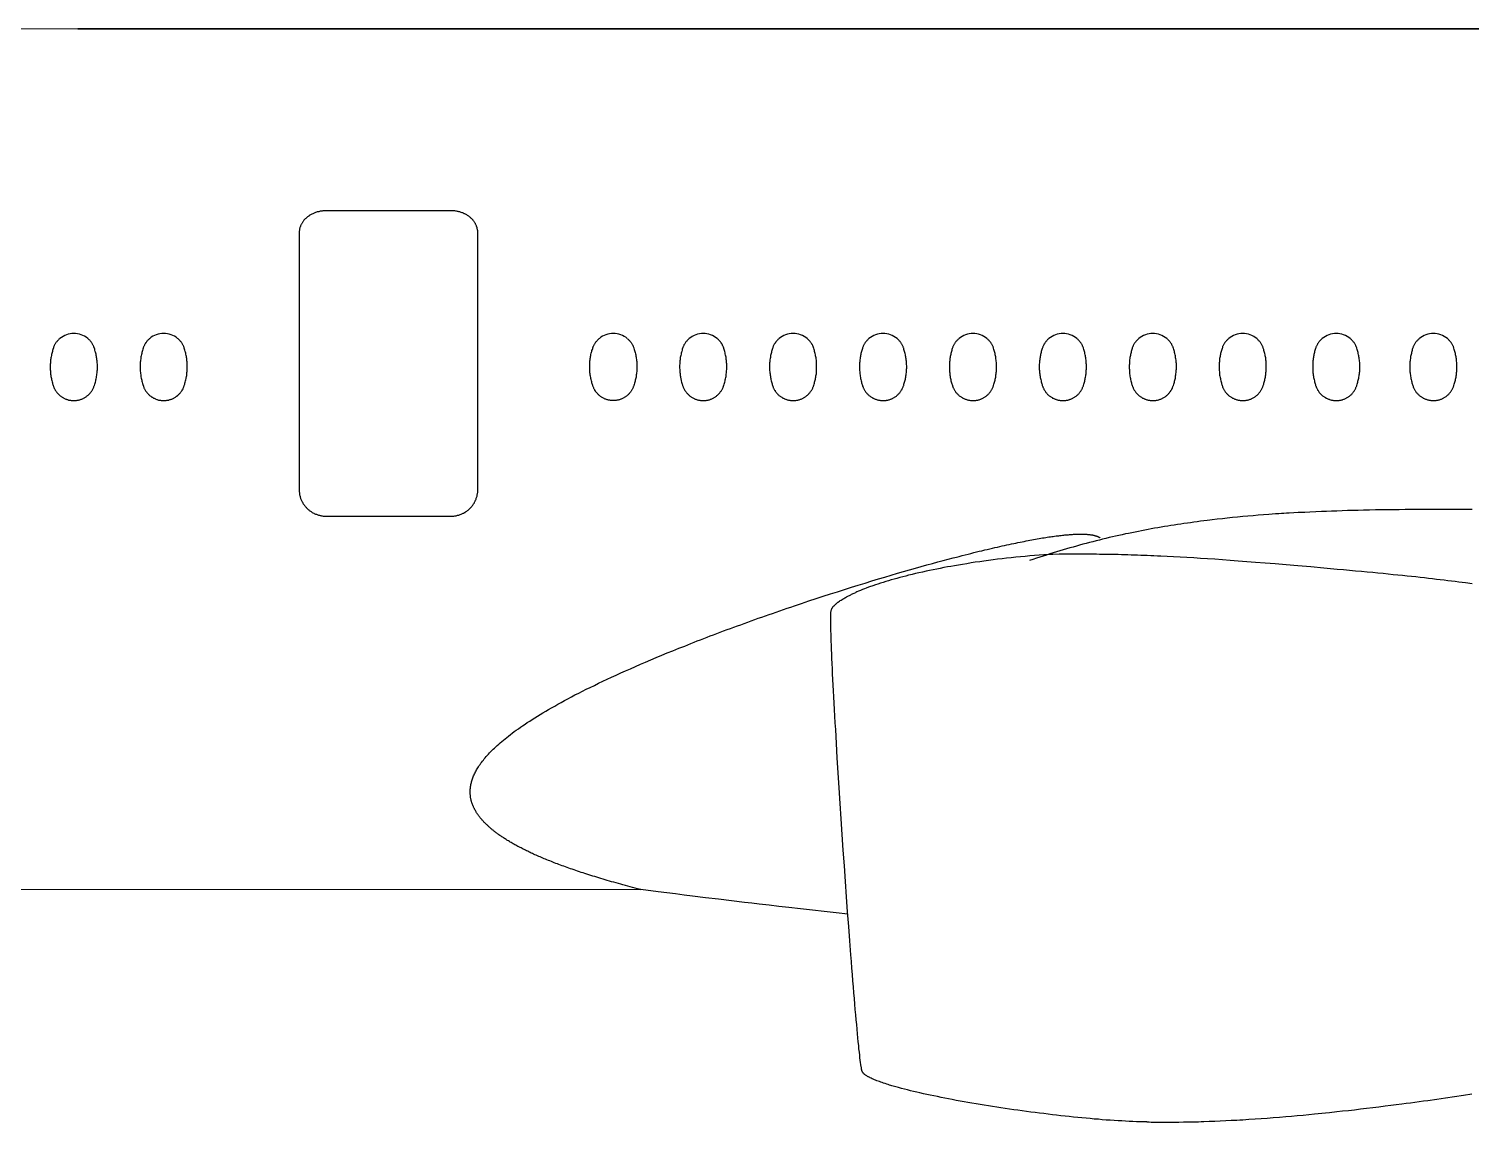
# Model space of a CAD drawing. Header units: millimetres. Extents: x -1718 to 143559, y -78490 to 15626.
# Drawn here: x 14588 to 24777, y -991 to 6736 of the extents above; entities that cross this region are included whole.
import ezdxf

# ---------------------------------------------------------------- set-up
doc = ezdxf.new("R2010")
doc.units = ezdxf.units.MM
doc.header["$MEASUREMENT"] = 0
doc.layers.get('0').update_dxf_attribs({"linetype": 'CONTINUOUS'})

msp = doc.modelspace()

# ---------------------------------------------------------------- linework, layer by layer
at = {"color": 7, "ltscale": 0.03937}
for p, q in [((14934, 6736), (9599, 6728)), ((42797, 6736), (14934, 6736)), ((14934, 6736), (42798, 6736)), ((42797, 6736), (14934, 6736)), ((17570, 5450), (16688, 5450)), ((16497, 5292), (16497, 3480)), ((17760, 3480), (17760, 5293)), ((16688, 3292), (17570, 3292)), ((10993, 656), (18912, 653))]:
    msp.add_line(p, q, dxfattribs=at)
at = {"color": 7, "ltscale": 0.000294122}
msp.add_line((14906, 4583), (14905, 4583), dxfattribs=at)
msp.add_line((14906, 4583), (14905, 4583), dxfattribs=at)
at = {"color": 7, "ltscale": 0.000367172}
msp.add_line((14905, 4109), (14906, 4109), dxfattribs=at)
msp.add_line((14905, 4109), (14906, 4109), dxfattribs=at)
at = {"color": 7, "ltscale": 0.000569397}
msp.add_line((22560, 3010), (22560, 3011), dxfattribs=at)
at = {"color": 7, "ltscale": 0.03937}
for points in [[(16688, 5450), (16682, 5450), (16676, 5450), (16670, 5450), (16664, 5449), (16659, 5448), (16653, 5448), (16647, 5447), (16642, 5446), (16636, 5444), (16630, 5443), (16625, 5442), (16619, 5440), (16614, 5438), (16609, 5436), (16604, 5434), (16598, 5432), (16593, 5430), (16588, 5427), (16583, 5425), (16578, 5422), (16574, 5419), (16571, 5418), (16569, 5416), (16565, 5413), (16561, 5410), (16556, 5407), (16552, 5404), (16549, 5401), (16545, 5397), (16541, 5394), (16538, 5390), (16534, 5386), (16531, 5383), (16528, 5379), (16525, 5375), (16523, 5372), (16520, 5368), (16518, 5364), (16516, 5360), (16513, 5357), (16511, 5353), (16510, 5348), (16508, 5344), (16506, 5340), (16505, 5336), (16503, 5332), (16502, 5327), (16501, 5323), (16500, 5319), (16499, 5314), (16499, 5310), (16498, 5306), (16498, 5301), (16498, 5297), (16497, 5292)], [(17760, 5293), (17760, 5297), (17760, 5301), (17759, 5305), (17759, 5310), (17758, 5314), (17757, 5318), (17756, 5323), (17755, 5327), (17754, 5331), (17753, 5336), (17751, 5340), (17750, 5344), (17748, 5348), (17746, 5352), (17744, 5356), (17742, 5361), (17739, 5365), (17737, 5369), (17734, 5373), (17731, 5377), (17729, 5380), (17727, 5383), (17724, 5385), (17722, 5388), (17720, 5390), (17718, 5392), (17715, 5396), (17711, 5399), (17707, 5403), (17703, 5406), (17699, 5409), (17695, 5412), (17691, 5415), (17686, 5418), (17682, 5421), (17678, 5423), (17673, 5426), (17668, 5428), (17663, 5430), (17658, 5433), (17653, 5435), (17648, 5437), (17642, 5439), (17637, 5440), (17632, 5442), (17626, 5444), (17621, 5445), (17615, 5446), (17610, 5447), (17604, 5448), (17598, 5449), (17593, 5449), (17587, 5450), (17581, 5450), (17576, 5450), (17570, 5450)], [(14807, 4548), (14804, 4545), (14800, 4542), (14797, 4538), (14794, 4535), (14791, 4532), (14788, 4528), (14785, 4525), (14782, 4521), (14779, 4517), (14777, 4514), (14774, 4510), (14772, 4506), (14770, 4502), (14768, 4498), (14766, 4495), (14765, 4491), (14763, 4487), (14762, 4484), (14761, 4480), (14760, 4478), (14758, 4471), (14756, 4464), (14754, 4456), (14752, 4449), (14750, 4442), (14748, 4434), (14747, 4427), (14745, 4419), (14744, 4411), (14743, 4404), (14742, 4396), (14741, 4389), (14740, 4381), (14740, 4373), (14739, 4366), (14739, 4358), (14739, 4350), (14739, 4342), (14739, 4335), (14739, 4327), (14740, 4319), (14741, 4312), (14741, 4304), (14742, 4296), (14743, 4288), (14744, 4280), (14746, 4273), (14747, 4265), (14749, 4257), (14750, 4250), (14752, 4242), (14754, 4235), (14756, 4228), (14758, 4222), (14760, 4215), (14761, 4211), (14763, 4207), (14765, 4203), (14766, 4199), (14768, 4194), (14771, 4190), (14773, 4186), (14775, 4182), (14778, 4178), (14780, 4174), (14783, 4170), (14786, 4166), (14789, 4163), (14792, 4159), (14795, 4156), (14799, 4152), (14802, 4149), (14806, 4146), (14809, 4143), (14813, 4140), (14817, 4137), (14820, 4135), (14824, 4132), (14828, 4130), (14832, 4128), (14836, 4125), (14840, 4123), (14845, 4122), (14849, 4120), (14853, 4118), (14857, 4117), (14861, 4116), (14865, 4114), (14869, 4113), (14873, 4112), (14875, 4112), (14878, 4112), (14883, 4111), (14888, 4110), (14892, 4110), (14897, 4109), (14901, 4109), (14905, 4109)], [(14906, 4109), (14910, 4109), (14915, 4109), (14920, 4110), (14925, 4110), (14930, 4111), (14934, 4112), (14939, 4113), (14944, 4114), (14948, 4115), (14953, 4117), (14957, 4118), (14962, 4120), (14967, 4122), (14971, 4124), (14975, 4126), (14980, 4128), (14984, 4131), (14988, 4133), (14992, 4136), (14996, 4139), (15000, 4142), (15003, 4145), (15007, 4148), (15011, 4151), (15014, 4154), (15018, 4158), (15021, 4162), (15024, 4165), (15027, 4169), (15030, 4173), (15033, 4177), (15035, 4181), (15038, 4186), (15040, 4190), (15042, 4194), (15044, 4199), (15046, 4203), (15048, 4208), (15050, 4212), (15051, 4216), (15054, 4224), (15056, 4232), (15058, 4240), (15060, 4248), (15062, 4255), (15064, 4263), (15065, 4271), (15066, 4280), (15068, 4288), (15069, 4296), (15070, 4304), (15071, 4312), (15071, 4320), (15072, 4327), (15072, 4335), (15072, 4343), (15072, 4351), (15072, 4359), (15072, 4367), (15071, 4375), (15071, 4382), (15070, 4390), (15069, 4398), (15068, 4406), (15067, 4414), (15066, 4421), (15064, 4428), (15063, 4436), (15061, 4443), (15059, 4450), (15057, 4457), (15055, 4465), (15053, 4472), (15051, 4479), (15050, 4481), (15049, 4484), (15048, 4487), (15047, 4491), (15045, 4495), (15043, 4499), (15041, 4504), (15038, 4508), (15036, 4512), (15033, 4516), (15030, 4520), (15028, 4524), (15025, 4527), (15021, 4531), (15018, 4535), (15015, 4538), (15011, 4541), (15008, 4545), (15004, 4548)], [(15442, 4548), (15438, 4545), (15435, 4541), (15431, 4538), (15428, 4535), (15425, 4531), (15422, 4528), (15419, 4524), (15416, 4520), (15413, 4516), (15411, 4512), (15408, 4508), (15406, 4504), (15404, 4500), (15402, 4496), (15400, 4491), (15399, 4489), (15398, 4487), (15396, 4482), (15395, 4479), (15393, 4472), (15391, 4464), (15389, 4457), (15387, 4449), (15385, 4441), (15383, 4434), (15382, 4426), (15380, 4418), (15379, 4411), (15378, 4403), (15377, 4395), (15376, 4387), (15375, 4380), (15375, 4372), (15374, 4364), (15374, 4356), (15374, 4349), (15374, 4341), (15374, 4332), (15375, 4324), (15375, 4316), (15376, 4308), (15377, 4300), (15378, 4292), (15379, 4284), (15380, 4276), (15382, 4268), (15383, 4261), (15385, 4253), (15387, 4245), (15389, 4238), (15391, 4230), (15393, 4223), (15395, 4215), (15397, 4212), (15398, 4208), (15400, 4204), (15401, 4199), (15403, 4195), (15406, 4191), (15408, 4187), (15410, 4182), (15413, 4178), (15416, 4174), (15418, 4170), (15421, 4167), (15424, 4163), (15428, 4159), (15431, 4156), (15434, 4152), (15438, 4149), (15441, 4146), (15445, 4143), (15449, 4140), (15453, 4137), (15457, 4134), (15461, 4132), (15465, 4129), (15469, 4127), (15473, 4125), (15477, 4123), (15482, 4121), (15486, 4119), (15491, 4117), (15495, 4116), (15500, 4115), (15504, 4113), (15509, 4112), (15514, 4111), (15518, 4111), (15523, 4110), (15527, 4110), (15532, 4109), (15536, 4109), (15541, 4109)], [(15541, 4109), (15545, 4109), (15549, 4109), (15553, 4110), (15557, 4110), (15562, 4111), (15567, 4111), (15571, 4112), (15576, 4113), (15580, 4114), (15585, 4116), (15589, 4117), (15594, 4119), (15598, 4120), (15603, 4122), (15607, 4124), (15611, 4126), (15615, 4128), (15619, 4131), (15623, 4133), (15627, 4136), (15631, 4139), (15635, 4141), (15639, 4144), (15642, 4148), (15646, 4151), (15649, 4154), (15652, 4158), (15656, 4161), (15659, 4165), (15662, 4168), (15664, 4172), (15667, 4176), (15670, 4180), (15672, 4184), (15675, 4188), (15677, 4193), (15679, 4197), (15681, 4201), (15683, 4206), (15683, 4208), (15685, 4212), (15686, 4216), (15689, 4224), (15691, 4232), (15693, 4240), (15695, 4248), (15697, 4256), (15699, 4265), (15700, 4269), (15700, 4273), (15701, 4277), (15702, 4281), (15703, 4285), (15703, 4289), (15704, 4295), (15705, 4301), (15705, 4307), (15706, 4314), (15706, 4321), (15707, 4329), (15707, 4337), (15707, 4344), (15707, 4352), (15707, 4360), (15707, 4368), (15706, 4375), (15706, 4383), (15705, 4391), (15704, 4398), (15703, 4406), (15702, 4414), (15701, 4421), (15699, 4428), (15698, 4436), (15696, 4443), (15695, 4450), (15693, 4457), (15691, 4465), (15688, 4472), (15686, 4479), (15685, 4481), (15684, 4484), (15683, 4488), (15682, 4491), (15680, 4495), (15678, 4499), (15676, 4503), (15674, 4508), (15671, 4512), (15669, 4516), (15666, 4520), (15663, 4523), (15660, 4527), (15657, 4531), (15654, 4534), (15650, 4538), (15647, 4541), (15643, 4545), (15640, 4548)], [(18717, 4109), (18712, 4109), (18707, 4109), (18702, 4110), (18697, 4110), (18692, 4111), (18688, 4112), (18683, 4113), (18678, 4114), (18674, 4115), (18669, 4117), (18664, 4118), (18660, 4120), (18655, 4122), (18651, 4124), (18647, 4126), (18643, 4128), (18638, 4131), (18634, 4133), (18630, 4136), (18626, 4138), (18623, 4141), (18619, 4144), (18615, 4147), (18612, 4151), (18608, 4154), (18605, 4158), (18602, 4161), (18598, 4165), (18595, 4169), (18592, 4173), (18590, 4177), (18587, 4181), (18585, 4185), (18582, 4189), (18580, 4194), (18578, 4198), (18576, 4203), (18574, 4207), (18573, 4211), (18571, 4215), (18569, 4222), (18567, 4228), (18565, 4235), (18564, 4241), (18562, 4249), (18560, 4257), (18558, 4265), (18557, 4273), (18555, 4281), (18554, 4289), (18553, 4297), (18552, 4305), (18551, 4313), (18551, 4321), (18550, 4329), (18550, 4337), (18550, 4344), (18550, 4352), (18550, 4360), (18551, 4368), (18551, 4375), (18552, 4383), (18552, 4391), (18553, 4398), (18554, 4406), (18555, 4413), (18556, 4421), (18558, 4428), (18559, 4435), (18561, 4443), (18563, 4450), (18565, 4457), (18566, 4464), (18569, 4471), (18571, 4478), (18572, 4483), (18574, 4486), (18575, 4490), (18577, 4494), (18579, 4499), (18581, 4503), (18584, 4507), (18586, 4511), (18588, 4515), (18591, 4519), (18594, 4523), (18597, 4527), (18600, 4530), (18603, 4534), (18606, 4537), (18610, 4541), (18613, 4544), (18617, 4547)], [(18816, 4547), (18820, 4544), (18823, 4541), (18827, 4537), (18830, 4534), (18833, 4530), (18836, 4527), (18839, 4523), (18842, 4519), (18845, 4515), (18847, 4511), (18849, 4507), (18852, 4503), (18854, 4499), (18856, 4495), (18858, 4491), (18859, 4486), (18861, 4482), (18862, 4479), (18865, 4471), (18867, 4463), (18869, 4456), (18871, 4448), (18873, 4440), (18875, 4432), (18876, 4424), (18878, 4416), (18879, 4408), (18880, 4400), (18881, 4393), (18882, 4385), (18882, 4377), (18883, 4369), (18883, 4361), (18883, 4353), (18883, 4346), (18883, 4338), (18883, 4330), (18882, 4322), (18882, 4314), (18881, 4306), (18880, 4298), (18879, 4291), (18878, 4283), (18877, 4275), (18876, 4268), (18874, 4260), (18872, 4253), (18871, 4245), (18869, 4238), (18867, 4231), (18864, 4223), (18862, 4216), (18861, 4213), (18860, 4209), (18858, 4205), (18857, 4201), (18855, 4197), (18852, 4192), (18850, 4188), (18848, 4184), (18845, 4180), (18843, 4176), (18840, 4172), (18837, 4168), (18834, 4164), (18831, 4161), (18828, 4157), (18825, 4154), (18821, 4150), (18818, 4147), (18814, 4144), (18810, 4141), (18806, 4138), (18802, 4135), (18799, 4133), (18794, 4130), (18790, 4128), (18786, 4126), (18782, 4124), (18778, 4122), (18773, 4120), (18769, 4118), (18764, 4117), (18760, 4115), (18755, 4114), (18751, 4113), (18746, 4112), (18741, 4111), (18736, 4110), (18732, 4110), (18728, 4109), (18724, 4109), (18720, 4109), (18717, 4109)], [(19252, 4547), (19248, 4544), (19245, 4540), (19241, 4537), (19238, 4534), (19235, 4530), (19232, 4526), (19229, 4523), (19226, 4519), (19224, 4515), (19221, 4511), (19219, 4507), (19216, 4503), (19214, 4498), (19212, 4494), (19210, 4490), (19209, 4486), (19208, 4483), (19206, 4479), (19204, 4472), (19202, 4465), (19200, 4457), (19198, 4450), (19196, 4443), (19195, 4436), (19193, 4428), (19192, 4421), (19190, 4414), (19189, 4406), (19188, 4398), (19187, 4391), (19187, 4383), (19186, 4375), (19186, 4368), (19185, 4360), (19185, 4352), (19185, 4344), (19185, 4337), (19186, 4329), (19186, 4321), (19187, 4314), (19187, 4307), (19188, 4300), (19189, 4293), (19190, 4286), (19191, 4279), (19192, 4272), (19193, 4268), (19194, 4264), (19194, 4260), (19195, 4256), (19197, 4248), (19199, 4240), (19201, 4232), (19203, 4226), (19205, 4221), (19206, 4216), (19208, 4211), (19209, 4207), (19211, 4203), (19213, 4198), (19215, 4194), (19217, 4190), (19220, 4185), (19222, 4181), (19225, 4177), (19228, 4173), (19231, 4169), (19234, 4165), (19237, 4161), (19240, 4158), (19243, 4154), (19247, 4151), (19250, 4147), (19254, 4144), (19258, 4141), (19262, 4138), (19266, 4136), (19270, 4133), (19274, 4130), (19278, 4128), (19282, 4126), (19287, 4124), (19291, 4122), (19296, 4120), (19300, 4118), (19305, 4116), (19309, 4115), (19314, 4114), (19319, 4113), (19323, 4112), (19328, 4111), (19333, 4110), (19337, 4110), (19342, 4109), (19347, 4109), (19352, 4109)], [(19352, 4109), (19355, 4109), (19359, 4109), (19363, 4109), (19368, 4110), (19372, 4110), (19377, 4111), (19382, 4112), (19386, 4113), (19391, 4114), (19395, 4115), (19400, 4117), (19404, 4118), (19409, 4120), (19413, 4122), (19417, 4124), (19421, 4126), (19426, 4128), (19430, 4130), (19434, 4133), (19438, 4135), (19441, 4138), (19445, 4141), (19449, 4144), (19453, 4147), (19456, 4150), (19460, 4154), (19463, 4157), (19466, 4161), (19469, 4164), (19472, 4168), (19475, 4172), (19478, 4176), (19481, 4180), (19483, 4184), (19485, 4188), (19488, 4192), (19490, 4196), (19492, 4201), (19493, 4205), (19494, 4207), (19496, 4212), (19497, 4216), (19500, 4224), (19502, 4232), (19504, 4240), (19506, 4248), (19508, 4256), (19510, 4263), (19511, 4271), (19513, 4279), (19514, 4288), (19515, 4296), (19516, 4304), (19517, 4312), (19517, 4320), (19518, 4328), (19518, 4336), (19518, 4344), (19518, 4352), (19518, 4360), (19518, 4368), (19517, 4376), (19517, 4384), (19516, 4392), (19515, 4400), (19514, 4408), (19513, 4416), (19511, 4423), (19510, 4431), (19508, 4439), (19506, 4447), (19504, 4455), (19502, 4462), (19500, 4470), (19498, 4478), (19497, 4481), (19495, 4485), (19495, 4486), (19493, 4490), (19491, 4495), (19489, 4499), (19487, 4503), (19485, 4507), (19482, 4511), (19480, 4515), (19477, 4519), (19474, 4523), (19471, 4527), (19468, 4530), (19465, 4534), (19462, 4537), (19459, 4540), (19455, 4544), (19452, 4547)], [(19887, 4547), (19883, 4543), (19880, 4540), (19876, 4537), (19873, 4533), (19870, 4530), (19867, 4526), (19864, 4522), (19861, 4519), (19859, 4515), (19856, 4511), (19854, 4507), (19851, 4502), (19849, 4498), (19847, 4494), (19845, 4490), (19844, 4486), (19843, 4482), (19841, 4477), (19839, 4470), (19837, 4463), (19835, 4456), (19833, 4449), (19831, 4442), (19830, 4435), (19828, 4428), (19827, 4421), (19826, 4413), (19824, 4406), (19823, 4398), (19823, 4390), (19822, 4383), (19821, 4375), (19821, 4367), (19821, 4360), (19820, 4352), (19820, 4344), (19821, 4336), (19821, 4329), (19821, 4321), (19822, 4313), (19823, 4305), (19824, 4297), (19825, 4289), (19826, 4281), (19827, 4273), (19829, 4265), (19830, 4257), (19832, 4249), (19834, 4241), (19836, 4235), (19838, 4228), (19840, 4222), (19842, 4215), (19843, 4211), (19844, 4208), (19845, 4205), (19847, 4200), (19849, 4196), (19851, 4192), (19854, 4187), (19856, 4183), (19859, 4179), (19861, 4175), (19864, 4171), (19867, 4167), (19870, 4164), (19873, 4160), (19876, 4156), (19880, 4153), (19883, 4149), (19887, 4146), (19891, 4143), (19895, 4140), (19898, 4137), (19902, 4135), (19906, 4132), (19910, 4130), (19914, 4127), (19919, 4125), (19923, 4123), (19927, 4121), (19932, 4119), (19936, 4118), (19941, 4116), (19945, 4115), (19950, 4114), (19954, 4113), (19959, 4112), (19964, 4111), (19969, 4110), (19973, 4110), (19978, 4109), (19982, 4109), (19987, 4109)], [(19987, 4109), (19991, 4109), (19994, 4109), (19998, 4109), (20003, 4110), (20007, 4110), (20012, 4111), (20017, 4112), (20021, 4113), (20026, 4114), (20030, 4115), (20035, 4117), (20039, 4118), (20044, 4120), (20048, 4122), (20052, 4124), (20057, 4126), (20061, 4128), (20065, 4130), (20069, 4133), (20073, 4135), (20077, 4138), (20080, 4141), (20084, 4144), (20088, 4147), (20091, 4150), (20095, 4154), (20098, 4157), (20101, 4161), (20104, 4164), (20107, 4168), (20110, 4172), (20113, 4176), (20116, 4180), (20118, 4184), (20121, 4188), (20123, 4192), (20125, 4196), (20127, 4201), (20129, 4205), (20130, 4208), (20131, 4212), (20133, 4216), (20135, 4224), (20137, 4231), (20139, 4238), (20141, 4246), (20143, 4253), (20144, 4261), (20146, 4268), (20147, 4275), (20148, 4283), (20150, 4291), (20151, 4299), (20151, 4307), (20152, 4315), (20153, 4323), (20153, 4331), (20153, 4339), (20153, 4347), (20153, 4355), (20153, 4363), (20153, 4371), (20152, 4379), (20152, 4387), (20151, 4395), (20150, 4403), (20149, 4411), (20148, 4418), (20146, 4426), (20145, 4433), (20143, 4441), (20141, 4449), (20139, 4456), (20137, 4464), (20135, 4471), (20133, 4479), (20131, 4482), (20130, 4486), (20129, 4490), (20127, 4494), (20125, 4498), (20123, 4502), (20120, 4507), (20118, 4511), (20115, 4515), (20113, 4519), (20110, 4522), (20107, 4526), (20104, 4530), (20101, 4533), (20098, 4537), (20094, 4540), (20091, 4543), (20087, 4547)], [(20522, 4547), (20518, 4543), (20515, 4540), (20512, 4537), (20508, 4533), (20505, 4530), (20502, 4526), (20499, 4522), (20496, 4519), (20494, 4515), (20491, 4511), (20489, 4507), (20487, 4502), (20484, 4498), (20482, 4494), (20481, 4490), (20479, 4486), (20478, 4482), (20476, 4477), (20474, 4470), (20472, 4463), (20470, 4456), (20468, 4449), (20466, 4442), (20465, 4435), (20463, 4428), (20462, 4421), (20461, 4413), (20460, 4406), (20459, 4398), (20458, 4390), (20457, 4383), (20456, 4375), (20456, 4367), (20456, 4360), (20456, 4352), (20456, 4344), (20456, 4336), (20456, 4329), (20456, 4321), (20457, 4313), (20458, 4305), (20459, 4297), (20460, 4289), (20461, 4281), (20462, 4273), (20464, 4265), (20465, 4257), (20467, 4249), (20469, 4241), (20471, 4235), (20473, 4228), (20475, 4222), (20477, 4215), (20478, 4211), (20479, 4208), (20481, 4205), (20482, 4200), (20484, 4196), (20486, 4192), (20489, 4187), (20491, 4183), (20494, 4179), (20496, 4175), (20499, 4171), (20502, 4167), (20505, 4164), (20508, 4160), (20512, 4156), (20515, 4153), (20519, 4149), (20522, 4146), (20526, 4143), (20530, 4140), (20534, 4137), (20537, 4135), (20541, 4132), (20545, 4130), (20550, 4127), (20554, 4125), (20558, 4123), (20562, 4121), (20567, 4119), (20571, 4118), (20576, 4116), (20580, 4115), (20585, 4114), (20590, 4113), (20594, 4112), (20599, 4111), (20604, 4110), (20608, 4110), (20613, 4109), (20618, 4109), (20622, 4109)], [(20622, 4109), (20626, 4109), (20630, 4109), (20633, 4109), (20638, 4110), (20643, 4110), (20647, 4111), (20652, 4112), (20656, 4113), (20661, 4114), (20666, 4115), (20670, 4117), (20675, 4118), (20679, 4120), (20683, 4122), (20688, 4124), (20692, 4126), (20696, 4128), (20700, 4130), (20704, 4133), (20708, 4135), (20712, 4138), (20716, 4141), (20719, 4144), (20723, 4147), (20727, 4150), (20730, 4154), (20733, 4157), (20737, 4161), (20740, 4164), (20743, 4168), (20745, 4172), (20748, 4176), (20751, 4180), (20753, 4184), (20756, 4188), (20758, 4192), (20760, 4196), (20762, 4201), (20764, 4205), (20765, 4208), (20766, 4212), (20768, 4216), (20770, 4224), (20772, 4231), (20774, 4238), (20776, 4246), (20778, 4253), (20780, 4261), (20781, 4268), (20782, 4275), (20784, 4283), (20785, 4291), (20786, 4299), (20787, 4307), (20787, 4315), (20788, 4323), (20788, 4331), (20789, 4339), (20789, 4347), (20789, 4355), (20788, 4363), (20788, 4371), (20788, 4379), (20787, 4387), (20786, 4395), (20785, 4403), (20784, 4411), (20783, 4418), (20781, 4426), (20780, 4433), (20778, 4441), (20776, 4449), (20774, 4456), (20772, 4464), (20770, 4471), (20768, 4479), (20767, 4482), (20765, 4486), (20764, 4490), (20762, 4494), (20760, 4498), (20758, 4502), (20755, 4507), (20753, 4511), (20751, 4515), (20748, 4519), (20745, 4522), (20742, 4526), (20739, 4530), (20736, 4533), (20733, 4537), (20729, 4540), (20726, 4543), (20722, 4547)], [(21157, 4547), (21154, 4543), (21150, 4540), (21147, 4537), (21144, 4533), (21140, 4530), (21137, 4526), (21134, 4522), (21132, 4519), (21129, 4515), (21126, 4511), (21124, 4507), (21122, 4502), (21120, 4498), (21118, 4494), (21116, 4490), (21114, 4486), (21113, 4482), (21111, 4477), (21109, 4470), (21107, 4463), (21105, 4456), (21103, 4449), (21102, 4442), (21100, 4435), (21098, 4428), (21097, 4421), (21096, 4413), (21095, 4406), (21094, 4398), (21093, 4390), (21092, 4383), (21092, 4375), (21091, 4367), (21091, 4360), (21091, 4352), (21091, 4344), (21091, 4336), (21091, 4329), (21092, 4321), (21092, 4313), (21093, 4305), (21094, 4297), (21095, 4289), (21096, 4281), (21097, 4273), (21099, 4265), (21101, 4257), (21102, 4249), (21104, 4241), (21106, 4235), (21108, 4228), (21110, 4222), (21112, 4215), (21113, 4211), (21115, 4208), (21116, 4205), (21118, 4200), (21120, 4196), (21122, 4192), (21124, 4187), (21126, 4183), (21129, 4179), (21132, 4175), (21134, 4171), (21137, 4167), (21140, 4164), (21144, 4160), (21147, 4156), (21150, 4153), (21154, 4149), (21157, 4146), (21161, 4143), (21165, 4140), (21169, 4137), (21173, 4135), (21177, 4132), (21181, 4130), (21185, 4127), (21189, 4125), (21193, 4123), (21198, 4121), (21202, 4119), (21206, 4118), (21211, 4116), (21216, 4115), (21220, 4114), (21225, 4113), (21229, 4112), (21234, 4111), (21239, 4110), (21243, 4110), (21248, 4109), (21253, 4109), (21257, 4109)], [(21257, 4109), (21261, 4109), (21265, 4109), (21268, 4109), (21273, 4110), (21278, 4110), (21282, 4111), (21287, 4112), (21292, 4113), (21296, 4114), (21301, 4115), (21305, 4117), (21310, 4118), (21314, 4120), (21318, 4122), (21323, 4124), (21327, 4126), (21331, 4128), (21335, 4130), (21339, 4133), (21343, 4135), (21347, 4138), (21351, 4141), (21355, 4144), (21358, 4147), (21362, 4150), (21365, 4154), (21369, 4157), (21372, 4161), (21375, 4164), (21378, 4168), (21381, 4172), (21383, 4176), (21386, 4180), (21389, 4184), (21391, 4188), (21393, 4192), (21395, 4196), (21397, 4201), (21399, 4205), (21400, 4208), (21402, 4212), (21403, 4216), (21405, 4224), (21407, 4231), (21409, 4238), (21411, 4246), (21413, 4253), (21415, 4261), (21416, 4268), (21418, 4275), (21419, 4283), (21420, 4291), (21421, 4299), (21422, 4307), (21423, 4315), (21423, 4323), (21423, 4331), (21424, 4339), (21424, 4347), (21424, 4355), (21424, 4363), (21423, 4371), (21423, 4379), (21422, 4387), (21421, 4395), (21420, 4403), (21419, 4411), (21418, 4418), (21417, 4426), (21415, 4433), (21413, 4441), (21412, 4449), (21410, 4456), (21407, 4464), (21405, 4471), (21403, 4479), (21402, 4482), (21400, 4486), (21399, 4490), (21397, 4494), (21395, 4498), (21393, 4502), (21391, 4507), (21388, 4511), (21386, 4515), (21383, 4519), (21380, 4522), (21377, 4526), (21374, 4530), (21371, 4533), (21368, 4537), (21364, 4540), (21361, 4543), (21357, 4547)], [(21792, 4547), (21789, 4543), (21785, 4540), (21782, 4537), (21779, 4533), (21776, 4530), (21772, 4526), (21770, 4522), (21767, 4519), (21764, 4515), (21762, 4511), (21759, 4507), (21757, 4502), (21755, 4498), (21753, 4494), (21751, 4490), (21750, 4486), (21748, 4482), (21747, 4477), (21744, 4470), (21742, 4463), (21740, 4456), (21738, 4449), (21737, 4442), (21735, 4435), (21734, 4428), (21732, 4421), (21731, 4413), (21730, 4406), (21729, 4398), (21728, 4390), (21727, 4383), (21727, 4375), (21726, 4367), (21726, 4360), (21726, 4352), (21726, 4344), (21726, 4336), (21726, 4329), (21727, 4321), (21727, 4313), (21728, 4305), (21729, 4297), (21730, 4289), (21731, 4281), (21733, 4273), (21734, 4265), (21736, 4257), (21738, 4249), (21740, 4241), (21741, 4235), (21743, 4228), (21745, 4222), (21747, 4215), (21749, 4211), (21750, 4208), (21751, 4205), (21753, 4200), (21755, 4196), (21757, 4192), (21759, 4187), (21762, 4183), (21764, 4179), (21767, 4175), (21770, 4171), (21772, 4167), (21776, 4164), (21779, 4160), (21782, 4156), (21785, 4153), (21789, 4149), (21793, 4146), (21796, 4143), (21800, 4140), (21804, 4137), (21808, 4135), (21812, 4132), (21816, 4130), (21820, 4127), (21824, 4125), (21828, 4123), (21833, 4121), (21837, 4119), (21842, 4118), (21846, 4116), (21851, 4115), (21855, 4114), (21860, 4113), (21865, 4112), (21869, 4111), (21874, 4110), (21879, 4110), (21883, 4109), (21888, 4109), (21892, 4109)], [(21892, 4109), (21896, 4109), (21900, 4109), (21904, 4109), (21908, 4110), (21913, 4110), (21918, 4111), (21922, 4112), (21927, 4113), (21931, 4114), (21936, 4115), (21940, 4117), (21945, 4118), (21949, 4120), (21954, 4122), (21958, 4124), (21962, 4126), (21966, 4128), (21970, 4130), (21974, 4133), (21978, 4135), (21982, 4138), (21986, 4141), (21990, 4144), (21993, 4147), (21997, 4150), (22000, 4154), (22004, 4157), (22007, 4161), (22010, 4164), (22013, 4168), (22016, 4172), (22019, 4176), (22021, 4180), (22024, 4184), (22026, 4188), (22028, 4192), (22030, 4196), (22032, 4201), (22034, 4205), (22035, 4208), (22037, 4212), (22038, 4216), (22040, 4224), (22043, 4231), (22045, 4238), (22047, 4246), (22048, 4253), (22050, 4261), (22051, 4268), (22053, 4275), (22054, 4283), (22055, 4291), (22056, 4299), (22057, 4307), (22058, 4315), (22058, 4323), (22059, 4331), (22059, 4339), (22059, 4347), (22059, 4355), (22059, 4363), (22058, 4371), (22058, 4379), (22057, 4387), (22056, 4395), (22055, 4403), (22054, 4411), (22053, 4418), (22052, 4426), (22050, 4433), (22048, 4441), (22047, 4449), (22045, 4456), (22043, 4464), (22040, 4471), (22038, 4479), (22037, 4482), (22035, 4486), (22034, 4490), (22032, 4494), (22030, 4498), (22028, 4502), (22026, 4507), (22023, 4511), (22021, 4515), (22018, 4519), (22015, 4522), (22013, 4526), (22009, 4530), (22006, 4533), (22003, 4537), (22000, 4540), (21996, 4543), (21993, 4547)], [(22428, 4547), (22424, 4543), (22421, 4540), (22417, 4537), (22414, 4533), (22411, 4530), (22408, 4526), (22405, 4522), (22402, 4519), (22399, 4515), (22397, 4511), (22394, 4507), (22392, 4502), (22390, 4498), (22388, 4494), (22386, 4490), (22385, 4486), (22383, 4482), (22382, 4477), (22380, 4470), (22377, 4463), (22375, 4456), (22374, 4449), (22372, 4442), (22370, 4435), (22369, 4428), (22368, 4421), (22366, 4413), (22365, 4406), (22364, 4398), (22363, 4390), (22363, 4383), (22362, 4375), (22362, 4367), (22361, 4360), (22361, 4352), (22361, 4344), (22361, 4336), (22362, 4329), (22362, 4321), (22363, 4313), (22363, 4305), (22364, 4297), (22365, 4289), (22366, 4281), (22368, 4273), (22369, 4265), (22371, 4257), (22373, 4249), (22375, 4241), (22377, 4235), (22378, 4228), (22380, 4222), (22382, 4215), (22384, 4211), (22385, 4208), (22386, 4205), (22388, 4200), (22390, 4196), (22392, 4192), (22394, 4187), (22397, 4183), (22399, 4179), (22402, 4175), (22405, 4171), (22408, 4167), (22411, 4164), (22414, 4160), (22417, 4156), (22421, 4153), (22424, 4149), (22428, 4146), (22431, 4143), (22435, 4140), (22439, 4137), (22443, 4135), (22447, 4132), (22451, 4130), (22455, 4127), (22459, 4125), (22464, 4123), (22468, 4121), (22472, 4119), (22477, 4118), (22481, 4116), (22486, 4115), (22490, 4114), (22495, 4113), (22500, 4112), (22504, 4111), (22509, 4110), (22514, 4110), (22518, 4109), (22523, 4109), (22528, 4109)], [(22528, 4109), (22531, 4109), (22535, 4109), (22539, 4109), (22543, 4110), (22548, 4110), (22553, 4111), (22557, 4112), (22562, 4113), (22567, 4114), (22571, 4115), (22576, 4117), (22580, 4118), (22584, 4120), (22589, 4122), (22593, 4124), (22597, 4126), (22601, 4128), (22606, 4130), (22610, 4133), (22614, 4135), (22617, 4138), (22621, 4141), (22625, 4144), (22629, 4147), (22632, 4150), (22636, 4154), (22639, 4157), (22642, 4161), (22645, 4164), (22648, 4168), (22651, 4172), (22654, 4176), (22656, 4180), (22659, 4184), (22661, 4188), (22663, 4192), (22666, 4196), (22667, 4201), (22669, 4205), (22670, 4208), (22672, 4212), (22673, 4216), (22676, 4224), (22678, 4231), (22680, 4238), (22682, 4246), (22683, 4253), (22685, 4261), (22687, 4268), (22688, 4275), (22689, 4283), (22690, 4291), (22691, 4299), (22692, 4307), (22693, 4315), (22693, 4323), (22694, 4331), (22694, 4339), (22694, 4347), (22694, 4355), (22694, 4363), (22694, 4371), (22693, 4379), (22692, 4387), (22692, 4395), (22691, 4403), (22689, 4411), (22688, 4418), (22687, 4426), (22685, 4433), (22684, 4441), (22682, 4449), (22680, 4456), (22678, 4464), (22676, 4471), (22673, 4479), (22672, 4482), (22671, 4486), (22669, 4490), (22667, 4494), (22665, 4498), (22663, 4502), (22661, 4507), (22659, 4511), (22656, 4515), (22653, 4519), (22651, 4522), (22648, 4526), (22645, 4530), (22642, 4533), (22638, 4537), (22635, 4540), (22631, 4543), (22628, 4547)], [(23063, 4547), (23059, 4543), (23056, 4540), (23052, 4537), (23049, 4533), (23046, 4530), (23043, 4526), (23040, 4522), (23037, 4519), (23034, 4515), (23032, 4511), (23030, 4507), (23027, 4502), (23025, 4498), (23023, 4494), (23021, 4490), (23020, 4486), (23019, 4482), (23017, 4477), (23015, 4470), (23013, 4463), (23011, 4456), (23009, 4449), (23007, 4442), (23005, 4435), (23004, 4428), (23003, 4421), (23001, 4413), (23000, 4406), (22999, 4398), (22998, 4390), (22998, 4383), (22997, 4375), (22997, 4367), (22996, 4360), (22996, 4352), (22996, 4344), (22996, 4336), (22997, 4329), (22997, 4321), (22998, 4313), (22998, 4305), (22999, 4297), (23000, 4289), (23002, 4281), (23003, 4273), (23005, 4265), (23006, 4257), (23008, 4249), (23010, 4241), (23012, 4235), (23014, 4228), (23016, 4222), (23018, 4215), (23019, 4211), (23020, 4208), (23021, 4205), (23023, 4200), (23025, 4196), (23027, 4192), (23029, 4187), (23032, 4183), (23034, 4179), (23037, 4175), (23040, 4171), (23043, 4167), (23046, 4164), (23049, 4160), (23052, 4156), (23056, 4153), (23059, 4149), (23063, 4146), (23067, 4143), (23070, 4140), (23074, 4137), (23078, 4135), (23082, 4132), (23086, 4130), (23090, 4127), (23095, 4125), (23099, 4123), (23103, 4121), (23108, 4119), (23112, 4118), (23117, 4116), (23121, 4115), (23126, 4114), (23130, 4113), (23135, 4112), (23140, 4111), (23144, 4110), (23149, 4110), (23154, 4109), (23158, 4109), (23163, 4109)], [(23163, 4109), (23167, 4109), (23170, 4109), (23174, 4109), (23179, 4110), (23183, 4110), (23188, 4111), (23193, 4112), (23197, 4113), (23202, 4114), (23206, 4115), (23211, 4117), (23215, 4118), (23220, 4120), (23224, 4122), (23228, 4124), (23233, 4126), (23237, 4128), (23241, 4130), (23245, 4133), (23249, 4135), (23253, 4138), (23256, 4141), (23260, 4144), (23264, 4147), (23267, 4150), (23271, 4154), (23274, 4157), (23277, 4161), (23280, 4164), (23283, 4168), (23286, 4172), (23289, 4176), (23292, 4180), (23294, 4184), (23296, 4188), (23299, 4192), (23301, 4196), (23303, 4201), (23304, 4205), (23306, 4208), (23307, 4212), (23308, 4216), (23311, 4224), (23313, 4231), (23315, 4238), (23317, 4246), (23319, 4253), (23320, 4261), (23322, 4268), (23323, 4275), (23324, 4283), (23325, 4291), (23326, 4299), (23327, 4307), (23328, 4315), (23329, 4323), (23329, 4331), (23329, 4339), (23329, 4347), (23329, 4355), (23329, 4363), (23329, 4371), (23328, 4379), (23328, 4387), (23327, 4395), (23326, 4403), (23325, 4411), (23323, 4418), (23322, 4426), (23321, 4433), (23319, 4441), (23317, 4449), (23315, 4456), (23313, 4464), (23311, 4471), (23308, 4479), (23307, 4482), (23306, 4486), (23304, 4490), (23303, 4494), (23301, 4498), (23298, 4502), (23296, 4507), (23294, 4511), (23291, 4515), (23289, 4519), (23286, 4522), (23283, 4526), (23280, 4530), (23277, 4533), (23273, 4537), (23270, 4540), (23267, 4543), (23263, 4547)], [(23723, 4547), (23720, 4543), (23716, 4540), (23713, 4537), (23710, 4533), (23706, 4530), (23703, 4526), (23700, 4522), (23698, 4519), (23695, 4515), (23692, 4511), (23690, 4507), (23688, 4502), (23686, 4498), (23684, 4494), (23682, 4490), (23680, 4486), (23679, 4482), (23678, 4477), (23675, 4470), (23673, 4463), (23671, 4456), (23669, 4449), (23668, 4442), (23666, 4435), (23665, 4428), (23663, 4421), (23662, 4413), (23661, 4406), (23660, 4398), (23659, 4390), (23658, 4383), (23658, 4375), (23657, 4367), (23657, 4360), (23657, 4352), (23657, 4344), (23657, 4336), (23657, 4329), (23658, 4321), (23658, 4313), (23659, 4305), (23660, 4297), (23661, 4289), (23662, 4281), (23664, 4273), (23665, 4265), (23667, 4257), (23669, 4249), (23671, 4241), (23672, 4235), (23674, 4228), (23676, 4222), (23678, 4215), (23680, 4211), (23681, 4208), (23682, 4205), (23684, 4200), (23686, 4196), (23688, 4192), (23690, 4187), (23692, 4183), (23695, 4179), (23698, 4175), (23700, 4171), (23703, 4167), (23706, 4164), (23710, 4160), (23713, 4156), (23716, 4153), (23720, 4149), (23723, 4146), (23727, 4143), (23731, 4140), (23735, 4137), (23739, 4135), (23743, 4132), (23747, 4130), (23751, 4127), (23755, 4125), (23759, 4123), (23764, 4121), (23768, 4119), (23773, 4118), (23777, 4116), (23782, 4115), (23786, 4114), (23791, 4113), (23796, 4112), (23800, 4111), (23805, 4110), (23810, 4110), (23814, 4109), (23819, 4109), (23823, 4109)], [(23823, 4109), (23827, 4109), (23831, 4109), (23834, 4109), (23839, 4110), (23844, 4110), (23849, 4111), (23853, 4112), (23858, 4113), (23862, 4114), (23867, 4115), (23871, 4117), (23876, 4118), (23880, 4120), (23885, 4122), (23889, 4124), (23893, 4126), (23897, 4128), (23901, 4130), (23905, 4133), (23909, 4135), (23913, 4138), (23917, 4141), (23921, 4144), (23924, 4147), (23928, 4150), (23931, 4154), (23935, 4157), (23938, 4161), (23941, 4164), (23944, 4168), (23947, 4172), (23950, 4176), (23952, 4180), (23955, 4184), (23957, 4188), (23959, 4192), (23961, 4196), (23963, 4201), (23965, 4205), (23966, 4208), (23968, 4212), (23969, 4216), (23971, 4224), (23974, 4231), (23976, 4238), (23977, 4246), (23979, 4253), (23981, 4261), (23982, 4268), (23984, 4275), (23985, 4283), (23986, 4291), (23987, 4299), (23988, 4307), (23989, 4315), (23989, 4323), (23990, 4331), (23990, 4339), (23990, 4347), (23990, 4355), (23990, 4363), (23989, 4371), (23989, 4379), (23988, 4387), (23987, 4395), (23986, 4403), (23985, 4411), (23984, 4418), (23983, 4426), (23981, 4433), (23979, 4441), (23978, 4449), (23976, 4456), (23974, 4464), (23971, 4471), (23969, 4479), (23968, 4482), (23966, 4486), (23965, 4490), (23963, 4494), (23961, 4498), (23959, 4502), (23957, 4507), (23954, 4511), (23952, 4515), (23949, 4519), (23946, 4522), (23943, 4526), (23940, 4530), (23937, 4533), (23934, 4537), (23931, 4540), (23927, 4543), (23924, 4547)], [(24409, 4547), (24406, 4543), (24402, 4540), (24399, 4537), (24396, 4533), (24392, 4530), (24389, 4526), (24386, 4522), (24384, 4519), (24381, 4515), (24378, 4511), (24376, 4507), (24374, 4502), (24372, 4498), (24370, 4494), (24368, 4490), (24366, 4486), (24365, 4482), (24363, 4477), (24361, 4470), (24359, 4463), (24357, 4456), (24355, 4449), (24354, 4442), (24352, 4435), (24351, 4428), (24349, 4421), (24348, 4413), (24347, 4406), (24346, 4398), (24345, 4390), (24344, 4383), (24344, 4375), (24343, 4367), (24343, 4360), (24343, 4352), (24343, 4344), (24343, 4336), (24343, 4329), (24344, 4321), (24344, 4313), (24345, 4305), (24346, 4297), (24347, 4289), (24348, 4281), (24350, 4273), (24351, 4265), (24353, 4257), (24355, 4249), (24357, 4241), (24358, 4235), (24360, 4228), (24362, 4222), (24364, 4215), (24366, 4211), (24367, 4208), (24368, 4205), (24370, 4200), (24372, 4196), (24374, 4192), (24376, 4187), (24378, 4183), (24381, 4179), (24384, 4175), (24386, 4171), (24389, 4167), (24392, 4164), (24396, 4160), (24399, 4156), (24402, 4153), (24406, 4149), (24409, 4146), (24413, 4143), (24417, 4140), (24421, 4137), (24425, 4135), (24429, 4132), (24433, 4130), (24437, 4127), (24441, 4125), (24445, 4123), (24450, 4121), (24454, 4119), (24459, 4118), (24463, 4116), (24468, 4115), (24472, 4114), (24477, 4113), (24482, 4112), (24486, 4111), (24491, 4110), (24496, 4110), (24500, 4109), (24505, 4109), (24509, 4109)], [(24509, 4109), (24513, 4109), (24517, 4109), (24520, 4109), (24525, 4110), (24530, 4110), (24535, 4111), (24539, 4112), (24544, 4113), (24548, 4114), (24553, 4115), (24557, 4117), (24562, 4118), (24566, 4120), (24571, 4122), (24575, 4124), (24579, 4126), (24583, 4128), (24587, 4130), (24591, 4133), (24595, 4135), (24599, 4138), (24603, 4141), (24607, 4144), (24610, 4147), (24614, 4150), (24617, 4154), (24621, 4157), (24624, 4161), (24627, 4164), (24630, 4168), (24633, 4172), (24636, 4176), (24638, 4180), (24641, 4184), (24643, 4188), (24645, 4192), (24647, 4196), (24649, 4201), (24651, 4205), (24652, 4208), (24654, 4212), (24655, 4216), (24657, 4224), (24660, 4231), (24662, 4238), (24663, 4246), (24665, 4253), (24667, 4261), (24668, 4268), (24670, 4275), (24671, 4283), (24672, 4291), (24673, 4299), (24674, 4307), (24675, 4315), (24675, 4323), (24676, 4331), (24676, 4339), (24676, 4347), (24676, 4355), (24676, 4363), (24675, 4371), (24675, 4379), (24674, 4387), (24673, 4395), (24672, 4403), (24671, 4411), (24670, 4418), (24669, 4426), (24667, 4433), (24665, 4441), (24664, 4449), (24662, 4456), (24660, 4464), (24657, 4471), (24655, 4479), (24654, 4482), (24652, 4486), (24651, 4490), (24649, 4494), (24647, 4498), (24645, 4502), (24643, 4507), (24640, 4511), (24638, 4515), (24635, 4519), (24632, 4522), (24629, 4526), (24626, 4530), (24623, 4533), (24620, 4537), (24617, 4540), (24613, 4543), (24610, 4547)], [(16497, 3480), (16498, 3475), (16498, 3469), (16498, 3464), (16499, 3459), (16499, 3453), (16500, 3448), (16501, 3443), (16503, 3437), (16504, 3432), (16505, 3427), (16507, 3422), (16508, 3417), (16510, 3412), (16512, 3408), (16514, 3403), (16516, 3399), (16518, 3394), (16521, 3390), (16523, 3385), (16526, 3380), (16529, 3376), (16532, 3372), (16535, 3367), (16539, 3363), (16542, 3359), (16546, 3355), (16549, 3351), (16553, 3347), (16557, 3343), (16561, 3340), (16565, 3336), (16569, 3333), (16573, 3330), (16577, 3327), (16582, 3324), (16586, 3321), (16590, 3318), (16595, 3316), (16600, 3313), (16604, 3311), (16609, 3309), (16614, 3306), (16619, 3305), (16624, 3303), (16629, 3301), (16634, 3299), (16640, 3298), (16645, 3297), (16650, 3296), (16655, 3295), (16661, 3294), (16666, 3293), (16671, 3293), (16677, 3292), (16682, 3292), (16688, 3292)], [(17570, 3292), (17575, 3292), (17580, 3292), (17585, 3293), (17591, 3293), (17596, 3294), (17601, 3294), (17606, 3295), (17611, 3296), (17616, 3298), (17621, 3299), (17626, 3300), (17631, 3302), (17636, 3304), (17641, 3306), (17646, 3308), (17651, 3310), (17655, 3312), (17660, 3314), (17664, 3317), (17669, 3319), (17673, 3322), (17678, 3325), (17682, 3328), (17687, 3332), (17691, 3335), (17695, 3338), (17699, 3342), (17703, 3346), (17706, 3349), (17710, 3353), (17714, 3357), (17717, 3361), (17720, 3365), (17724, 3369), (17727, 3374), (17730, 3378), (17732, 3382), (17735, 3386), (17737, 3391), (17739, 3395), (17741, 3399), (17743, 3404), (17746, 3408), (17747, 3413), (17749, 3418), (17751, 3423), (17753, 3428), (17754, 3433), (17755, 3439), (17756, 3444), (17757, 3449), (17758, 3454), (17759, 3459), (17759, 3465), (17760, 3470), (17760, 3475), (17760, 3480)], [(23347, 3304), (23309, 3301), (23272, 3298), (23236, 3295), (23199, 3292), (23163, 3289), (23126, 3285), (23090, 3282), (23054, 3278), (23019, 3274), (22983, 3270), (22947, 3266), (22930, 3264), (22912, 3262), (22889, 3259), (22865, 3256), (22842, 3253), (22818, 3250), (22795, 3246), (22772, 3243), (22748, 3240), (22725, 3236), (22702, 3233), (22679, 3229), (22656, 3226), (22633, 3222), (22610, 3218), (22586, 3214), (22563, 3210), (22540, 3206), (22517, 3202), (22494, 3198), (22471, 3193), (22449, 3189), (22426, 3184), (22403, 3180), (22380, 3175), (22357, 3170), (22334, 3166), (22311, 3161), (22288, 3156), (22265, 3150), (22242, 3145), (22219, 3140), (22196, 3134), (22173, 3129), (22150, 3123), (22127, 3117), (22104, 3111), (22081, 3105), (22057, 3099), (22034, 3093), (22011, 3087), (21988, 3080), (21964, 3074), (21941, 3067), (21918, 3060), (21894, 3054), (21871, 3047), (21847, 3039), (21824, 3032), (21800, 3025), (21776, 3017), (21753, 3010), (21729, 3002), (21705, 2994), (21681, 2986), (21657, 2978)], [(24784, 3339), (24689, 3339), (24577, 3338), (24478, 3338), (24428, 3338), (24353, 3338), (24311, 3338), (24269, 3337), (24227, 3337), (24185, 3337), (24143, 3336), (24101, 3336), (24059, 3335), (24017, 3334), (23979, 3333), (23941, 3332), (23903, 3331), (23865, 3330), (23827, 3328), (23789, 3327), (23755, 3325), (23720, 3324), (23679, 3322), (23637, 3320), (23601, 3319), (23555, 3317), (23523, 3315), (23492, 3313), (23473, 3312), (23453, 3311), (23436, 3310), (23419, 3309), (23395, 3308), (23371, 3306), (23347, 3304)], [(18912, 653), (18888, 659), (18871, 663), (18853, 668), (18836, 672), (18819, 677), (18802, 682), (18785, 686), (18769, 691), (18753, 695), (18737, 700), (18721, 704), (18705, 708), (18689, 713), (18674, 717), (18659, 722), (18644, 726), (18629, 731), (18614, 735), (18600, 740), (18586, 744), (18571, 748), (18557, 753), (18544, 757), (18530, 761), (18516, 766), (18503, 770), (18490, 774), (18477, 779), (18464, 783), (18451, 787), (18439, 792), (18426, 796), (18414, 800), (18402, 804), (18390, 809), (18378, 813), (18367, 817), (18355, 821), (18344, 826), (18333, 830), (18322, 834), (18311, 838), (18300, 842), (18289, 846), (18279, 850), (18269, 855), (18258, 859), (18248, 863), (18238, 867), (18228, 871), (18219, 875), (18209, 879), (18200, 883), (18190, 887), (18181, 891), (18172, 895), (18163, 899), (18154, 903), (18146, 907), (18137, 911), (18129, 915), (18120, 919), (18112, 923), (18104, 927), (18096, 931), (18088, 935), (18080, 939), (18073, 943), (18065, 947), (18058, 950), (18050, 954), (18043, 958), (18036, 962), (18029, 966), (18022, 970), (18015, 973), (18009, 977), (18002, 981), (17996, 985), (17989, 988), (17983, 992), (17977, 996), (17970, 1000), (17964, 1003), (17959, 1007), (17953, 1011), (17947, 1014), (17941, 1018), (17936, 1022), (17930, 1025), (17925, 1029), (17920, 1033), (17914, 1036), (17909, 1040), (17904, 1044), (17899, 1047), (17894, 1051), (17890, 1054), (17885, 1058), (17880, 1061), (17876, 1065), (17871, 1068), (17867, 1072), (17862, 1075), (17858, 1079), (17854, 1082), (17850, 1086), (17846, 1089), (17842, 1093), (17838, 1096), (17834, 1100), (17830, 1103), (17827, 1107), (17823, 1110), (17820, 1113), (17816, 1117), (17813, 1120), (17809, 1124), (17806, 1127), (17803, 1130), (17800, 1134), (17797, 1137), (17794, 1140), (17791, 1144), (17788, 1147), (17785, 1150), (17782, 1154), (17779, 1157), (17777, 1160), (17774, 1164), (17772, 1167), (17769, 1170), (17767, 1173), (17764, 1177), (17762, 1180), (17760, 1183), (17758, 1186), (17755, 1190), (17753, 1193), (17751, 1196), (17749, 1199), (17747, 1202), (17745, 1206), (17743, 1209), (17742, 1212), (17740, 1215), (17738, 1218), (17737, 1221), (17735, 1225), (17733, 1228), (17732, 1231), (17730, 1234), (17729, 1237), (17728, 1240), (17726, 1244), (17725, 1247), (17724, 1250), (17722, 1253), (17721, 1256), (17720, 1259), (17719, 1262), (17718, 1266), (17717, 1269), (17716, 1272), (17715, 1275), (17714, 1278), (17713, 1281), (17713, 1284), (17712, 1287), (17711, 1291), (17711, 1294), (17710, 1297), (17709, 1300), (17708, 1306), (17708, 1312), (17707, 1319), (17706, 1325), (17706, 1331), (17706, 1338), (17706, 1344), (17706, 1350), (17706, 1357), (17706, 1363), (17707, 1369), (17708, 1376), (17708, 1382), (17710, 1389), (17711, 1395), (17712, 1402), (17714, 1409), (17716, 1415), (17717, 1422), (17720, 1429), (17722, 1435), (17724, 1442), (17727, 1449), (17730, 1456), (17733, 1463), (17736, 1470), (17740, 1477), (17743, 1485), (17747, 1492), (17751, 1499), (17756, 1506), (17760, 1514), (17765, 1521), (17770, 1529), (17775, 1537), (17781, 1545), (17786, 1552), (17792, 1560), (17799, 1568), (17805, 1576), (17812, 1585), (17819, 1593), (17826, 1601), (17834, 1610), (17842, 1618), (17850, 1627), (17859, 1635), (17868, 1644), (17877, 1653), (17887, 1662), (17897, 1671), (17907, 1681), (17918, 1690), (17929, 1699), (17940, 1709), (17952, 1719), (17964, 1728), (17977, 1738), (17990, 1748), (18003, 1758), (18017, 1769), (18031, 1779), (18046, 1789), (18061, 1800), (18076, 1811), (18093, 1822), (18109, 1833), (18126, 1844), (18144, 1855), (18162, 1867), (18180, 1878), (18199, 1890), (18219, 1902), (18239, 1914), (18260, 1926), (18281, 1938), (18303, 1950), (18325, 1963), (18348, 1975), (18372, 1988), (18396, 2001), (18421, 2014), (18446, 2028), (18472, 2041), (18499, 2055), (18526, 2068), (18554, 2082), (18583, 2096), (18613, 2111), (18643, 2125), (18673, 2139), (18705, 2154), (18737, 2169), (18770, 2184), (18803, 2199), (18838, 2214), (18873, 2230), (18909, 2245), (18945, 2261), (18982, 2277), (19020, 2293), (19059, 2309), (19098, 2325), (19138, 2341), (19179, 2358), (19221, 2374), (19243, 2383), (19265, 2392), (19287, 2401), (19310, 2410), (19333, 2418), (19356, 2427), (19379, 2436), (19402, 2445), (19425, 2454), (19449, 2463), (19472, 2472), (19496, 2481), (19520, 2490), (19544, 2498), (19568, 2507), (19593, 2516), (19617, 2525), (19642, 2534), (19667, 2543), (19691, 2552), (19716, 2561), (19741, 2570), (19766, 2579), (19792, 2588), (19817, 2597), (19842, 2605), (19868, 2614), (19893, 2623), (19919, 2632), (19945, 2641), (19970, 2649), (19996, 2658), (20047, 2675), (20099, 2693), (20150, 2709), (20200, 2726), (20251, 2742), (20301, 2758), (20350, 2774), (20399, 2789), (20447, 2804), (20495, 2819), (20542, 2834), (20589, 2848), (20635, 2861), (20680, 2875), (20724, 2888), (20767, 2900), (20810, 2913), (20852, 2925), (20892, 2936), (20932, 2947), (20971, 2958), (21010, 2968), (21047, 2978), (21083, 2988), (21118, 2997), (21140, 3003), (21161, 3008), (21182, 3014), (21202, 3019), (21223, 3024), (21243, 3029), (21263, 3034), (21282, 3039), (21302, 3044), (21321, 3048), (21340, 3053), (21358, 3057), (21376, 3062), (21395, 3066), (21412, 3070), (21430, 3074), (21447, 3078), (21464, 3082), (21481, 3085), (21497, 3089), (21513, 3092), (21529, 3096), (21545, 3099), (21560, 3102), (21575, 3105), (21590, 3108), (21604, 3111), (21619, 3114), (21633, 3117), (21647, 3120), (21660, 3122), (21673, 3125), (21686, 3127), (21699, 3129), (21712, 3131), (21724, 3134), (21736, 3136), (21748, 3138), (21760, 3139), (21771, 3141), (21782, 3143), (21793, 3145), (21804, 3146), (21814, 3148), (21824, 3149), (21834, 3150), (21844, 3152), (21854, 3153), (21863, 3154), (21872, 3155), (21881, 3156), (21890, 3157), (21899, 3158), (21907, 3159), (21915, 3160), (21923, 3160), (21931, 3161), (21939, 3162), (21946, 3162), (21954, 3163), (21961, 3163), (21968, 3164), (21974, 3164), (21981, 3164), (21988, 3165), (21994, 3165), (22000, 3165), (22006, 3165), (22012, 3165), (22018, 3165), (22023, 3165), (22028, 3165), (22034, 3165), (22039, 3165), (22044, 3165), (22049, 3164), (22053, 3164), (22058, 3164), (22062, 3164), (22067, 3163), (22071, 3163), (22075, 3163), (22079, 3162), (22083, 3162), (22087, 3161), (22090, 3161), (22094, 3160), (22097, 3160), (22101, 3159), (22104, 3158), (22107, 3158), (22110, 3157), (22113, 3156), (22116, 3156), (22119, 3155), (22121, 3154), (22124, 3154), (22126, 3153), (22129, 3152), (22131, 3151), (22133, 3150), (22136, 3150), (22138, 3149), (22140, 3148), (22142, 3147), (22144, 3146), (22146, 3145), (22147, 3144), (22149, 3143), (22151, 3142), (22152, 3142), (22154, 3141), (22156, 3139)], [(21791, 3022), (21758, 3019), (21725, 3017), (21692, 3014), (21659, 3011), (21626, 3008), (21593, 3005), (21560, 3002), (21528, 2998), (21495, 2994), (21463, 2991), (21431, 2987), (21399, 2983), (21367, 2979), (21351, 2976), (21335, 2974), (21305, 2970), (21274, 2966), (21244, 2961), (21214, 2956), (21184, 2951), (21169, 2949), (21154, 2946), (21128, 2942), (21102, 2937), (21077, 2933), (21051, 2928), (21026, 2923), (21001, 2918), (20976, 2913), (20951, 2908), (20926, 2903), (20901, 2897), (20876, 2891), (20851, 2886), (20827, 2880), (20815, 2877), (20803, 2874), (20782, 2869), (20761, 2863), (20740, 2858), (20720, 2852), (20700, 2847), (20680, 2841), (20660, 2835), (20641, 2829), (20622, 2824), (20604, 2818), (20586, 2812), (20568, 2806), (20551, 2800), (20542, 2797), (20534, 2794), (20519, 2789), (20504, 2783), (20490, 2778), (20476, 2773), (20463, 2767), (20449, 2762), (20436, 2756), (20430, 2753), (20424, 2750)], [(24784, 2814), (24737, 2820), (24689, 2826), (24664, 2830), (24638, 2833), (24612, 2836), (24585, 2839), (24558, 2842), (24531, 2845), (24503, 2849), (24475, 2852), (24446, 2855), (24416, 2858), (24386, 2862), (24355, 2865), (24324, 2868), (24292, 2872), (24258, 2875), (24225, 2878), (24190, 2882), (24155, 2886), (24118, 2889), (24081, 2893), (24041, 2897), (24002, 2900), (23960, 2904), (23918, 2908), (23874, 2912), (23830, 2916), (23783, 2920), (23737, 2925), (23643, 2933), (23553, 2941), (23469, 2948), (23392, 2954), (23321, 2960), (23254, 2965), (23191, 2970), (23131, 2975), (23074, 2979), (23019, 2983), (22967, 2987), (22915, 2990), (22865, 2993), (22817, 2997), (22769, 2999), (22722, 3002), (22675, 3005), (22629, 3007), (22584, 3009), (22560, 3010), (22536, 3011), (22513, 3012), (22489, 3013), (22466, 3014), (22443, 3015), (22420, 3016), (22397, 3017), (22374, 3017), (22352, 3018), (22329, 3019), (22307, 3019), (22284, 3020), (22262, 3021), (22240, 3021), (22217, 3021), (22195, 3022), (22173, 3022), (22151, 3022), (22129, 3023), (22107, 3023), (22085, 3023), (22063, 3023), (22041, 3023), (22019, 3024), (21997, 3024), (21975, 3024), (21953, 3023), (21910, 3023), (21866, 3023), (21822, 3022), (21791, 3022)], [(22485, -990), (22461, -989), (22437, -989), (22412, -988), (22387, -987), (22361, -986), (22335, -984), (22309, -983), (22282, -981), (22255, -980), (22227, -978), (22199, -976), (22171, -974), (22143, -971), (22114, -969), (22086, -966), (22057, -964), (22027, -961), (21998, -958), (21968, -955), (21938, -952), (21908, -949), (21878, -946), (21848, -942), (21818, -939), (21788, -935), (21757, -931), (21727, -928), (21697, -924), (21666, -920), (21636, -916), (21606, -912), (21575, -907), (21545, -903), (21515, -899), (21485, -894), (21455, -890), (21425, -885), (21396, -881), (21366, -876), (21337, -871), (21308, -867), (21279, -862), (21250, -857), (21222, -852), (21194, -847), (21166, -842), (21138, -837), (21111, -832), (21084, -827), (21058, -821), (21032, -816), (21006, -811), (20980, -806), (20955, -800), (20931, -795), (20907, -790), (20883, -785), (20860, -779), (20838, -774), (20815, -769), (20794, -763), (20773, -758), (20752, -753), (20732, -747), (20713, -742), (20704, -739), (20694, -737), (20685, -734), (20676, -731), (20668, -729), (20659, -726), (20648, -723), (20637, -719), (20626, -715), (20616, -712), (20606, -709), (20596, -705), (20587, -702), (20578, -698), (20569, -695), (20561, -691), (20553, -688), (20545, -684), (20539, -681), (20532, -678), (20528, -676), (20525, -674), (20519, -671), (20516, -670), (20513, -668), (20510, -666), (20507, -665), (20503, -662), (20499, -659), (20497, -658), (20496, -656), (20492, -654), (20491, -653), (20489, -651), (20488, -650), (20486, -648), (20485, -647), (20484, -646), (20482, -644), (20481, -642), (20479, -641), (20478, -638), (20477, -637), (20477, -636), (20476, -635), (20476, -634), (20475, -633), (20474, -631), (20474, -630), (20473, -628), (20472, -625), (20472, -622), (20471, -618), (20470, -615), (20469, -611), (20469, -606), (20468, -601), (20467, -596), (20466, -590), (20465, -583), (20463, -569), (20461, -554), (20459, -536), (20457, -517), (20455, -496), (20452, -473), (20450, -449), (20447, -423), (20444, -395), (20442, -366), (20439, -335), (20436, -302), (20433, -268), (20430, -233), (20426, -196), (20423, -158), (20420, -118), (20416, -77), (20413, -35), (20409, 8), (20406, 52), (20402, 98), (20399, 145), (20395, 192), (20387, 290), (20380, 391), (20372, 496), (20364, 602), (20357, 710), (20349, 820), (20341, 931), (20334, 1042), (20327, 1152), (20319, 1262), (20313, 1371), (20306, 1478), (20299, 1583), (20293, 1685), (20288, 1784), (20285, 1832), (20282, 1879), (20280, 1925), (20277, 1970), (20275, 2014), (20273, 2057), (20270, 2098), (20268, 2138), (20266, 2177), (20265, 2214), (20263, 2250), (20261, 2285), (20260, 2318), (20259, 2349), (20257, 2379), (20256, 2408), (20255, 2434), (20255, 2459), (20254, 2482), (20253, 2504), (20253, 2524), (20253, 2542), (20253, 2558), (20253, 2572), (20253, 2579), (20253, 2585), (20253, 2591), (20253, 2596), (20253, 2601), (20253, 2606), (20254, 2609), (20254, 2613), (20254, 2616), (20255, 2620), (20255, 2621), (20255, 2623), (20256, 2625), (20256, 2626), (20257, 2629), (20258, 2631), (20258, 2633), (20260, 2636), (20261, 2639), (20263, 2642), (20264, 2645), (20266, 2647), (20268, 2650), (20271, 2653), (20273, 2656), (20276, 2659), (20278, 2662), (20281, 2664), (20284, 2667), (20286, 2669), (20288, 2671), (20290, 2673), (20293, 2675), (20295, 2677), (20298, 2679), (20303, 2683), (20305, 2685), (20308, 2687), (20314, 2691), (20320, 2695), (20327, 2699), (20333, 2704), (20340, 2708), (20346, 2711), (20352, 2715), (20358, 2718), (20363, 2721), (20368, 2724), (20373, 2726), (20378, 2729), (20384, 2731), (20389, 2734), (20395, 2737), (20400, 2740), (20406, 2742), (20412, 2745), (20424, 2750)], [(20373, 479), (20290, 488), (20206, 497), (20123, 507), (20039, 516), (19956, 525), (19886, 533), (19817, 542), (19747, 550), (19695, 556), (19643, 562), (19551, 573), (19460, 584), (19369, 595), (19277, 607), (19217, 614), (19156, 622), (19095, 629), (19034, 637), (18912, 653)], [(20373, 479), (20290, 488), (20206, 497), (20123, 507), (20039, 516), (19956, 525), (19886, 533), (19817, 542), (19747, 550), (19695, 556), (19643, 562), (19551, 573), (19460, 584), (19369, 595), (19277, 607), (19217, 614), (19156, 622), (19095, 629), (19034, 637), (18912, 653)], [(23994, -898), (24037, -893), (24081, -888), (24125, -883), (24168, -877), (24208, -872), (24248, -867), (24288, -862), (24318, -858), (24348, -854), (24378, -850), (24409, -846), (24440, -841), (24471, -837), (24533, -828), (24565, -824), (24596, -819), (24660, -810), (24723, -801), (24781, -792)], [(22485, -990), (22501, -990), (22517, -991), (22549, -991), (22581, -991), (22613, -991), (22646, -991), (22679, -991), (22712, -991), (22745, -990), (22779, -990), (22813, -989), (22831, -988), (22850, -988), (22869, -987), (22888, -987), (22927, -985), (22965, -984), (23004, -982), (23043, -980), (23082, -978), (23122, -976), (23143, -975), (23164, -974), (23207, -971), (23250, -968), (23293, -965), (23336, -962), (23379, -959), (23423, -955), (23467, -952), (23507, -948), (23548, -944), (23589, -941), (23630, -937), (23671, -933), (23697, -930), (23722, -928), (23748, -925), (23775, -922), (23827, -917), (23868, -912), (23910, -908), (23952, -903), (23994, -898)]]:
    msp.add_lwpolyline(points, dxfattribs=at)
for centre, major_axis, ratio, start_param, end_param in [((14906, 4437), (152, 7), 0.958783, 1.526852, 2.228749), ((14905, 4437), (152, 4), 0.959915, 0.839408, 1.545923), ((15541, 4437), (152, -4), 0.959921, 1.59553, 2.302257), ((15540, 4437), (152, 4), 0.959939, 0.839138, 1.545968), ((18717, 4437), (152, -4), 0.960131, 1.595472, 2.305527), ((18716, 4437), (152, 4), 0.960165, 0.83559, 1.545929), ((19352, 4437), (152, -4), 0.960176, 1.595374, 2.306451), ((19351, 4437), (152, 4), 0.960211, 0.834655, 1.546048), ((19987, 4437), (152, -4), 0.960233, 1.595418, 2.307606), ((19987, 4437), (152, 4), 0.960269, 0.833485, 1.54602), ((20622, 4437), (152, -4), 0.960233, 1.595418, 2.307606), ((20622, 4437), (152, 4), 0.960269, 0.833485, 1.54602), ((21258, 4437), (152, -4), 0.960233, 1.595418, 2.307606), ((21257, 4437), (152, 4), 0.960269, 0.833485, 1.54602), ((21893, 4437), (152, -4), 0.960233, 1.595418, 2.307606), ((21892, 4437), (152, 4), 0.960269, 0.833485, 1.54602), ((22528, 4437), (152, -4), 0.960233, 1.595418, 2.307606), ((22527, 4437), (152, 4), 0.960269, 0.833485, 1.54602), ((23163, 4437), (152, -4), 0.960233, 1.595418, 2.307606), ((23163, 4437), (152, 4), 0.960269, 0.833485, 1.54602), ((23824, 4437), (152, -4), 0.960233, 1.595418, 2.307606), ((23823, 4437), (152, 4), 0.960269, 0.833485, 1.54602), ((24510, 4437), (152, -4), 0.960233, 1.595418, 2.307606), ((24509, 4437), (152, 4), 0.960269, 0.833485, 1.54602)]:
    msp.add_ellipse(centre, major_axis=major_axis, ratio=ratio, start_param=start_param, end_param=end_param, dxfattribs=at)

doc.saveas('drawing.dxf')
